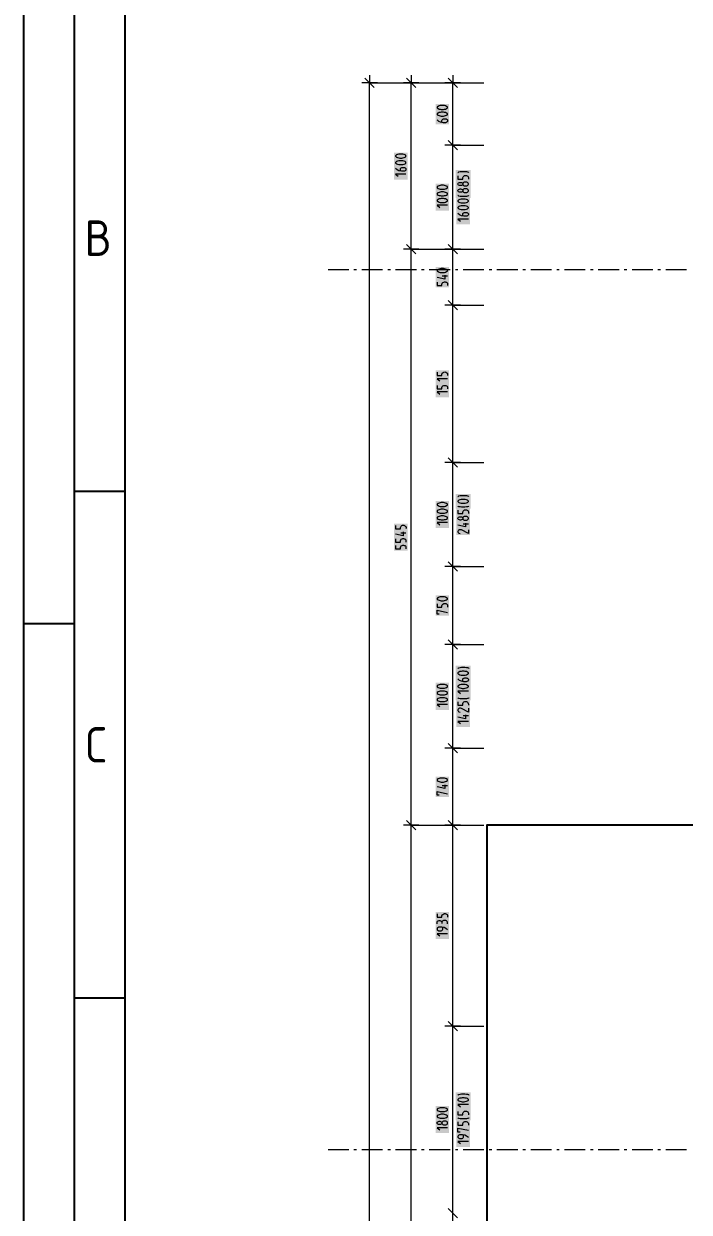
# Model space of a CAD drawing. Header units: millimetres. Extents: x 0 to 594, y 0 to 420.
# Drawn here: x 0 to 65.6, y 238.9 to 356.2 of the extents above; entities that cross this region are included whole.
import ezdxf

# ---------------------------------------------------------------- set-up
doc = ezdxf.new("R2010")
doc.units = ezdxf.units.MM
doc.header["$LTSCALE"] = 8
for name, color, linetype in [('035', 5, 'Continuous'), ('07', 7, 'Continuous'), ('PDF_Koty delkove', 7, 'Continuous'), ('PDF_Obecne 0.25', 7, 'Continuous'), ('PDF_Osy hlavni', 7, 'Continuous')]:
    doc.layers.add(name, color=color, linetype=linetype)
doc.styles.add('ISO Proportional', font='isocp.shx')

# ---------------------------------------------------------------- blocks, each defined once
blk = doc.blocks.new('IEC_border_a2')
at = {"layer": '035'}
for p, q in [((10, 10), (10, 410)), ((9.98, 310.04), (5, 310.04)), ((0, 297), (5, 297)), ((9.98, 260.04), (5, 260.04))]:
    blk.add_line(p, q, dxfattribs=at)
blk.add_lwpolyline([(0, 420), (594, 420), (594, 0), (0, 0)], close=True, dxfattribs=at)
at = {"layer": '07'}
blk.add_lwpolyline([(5, 415), (589, 415), (589, 5), (5, 5)], close=True, dxfattribs=at)
at = {"layer": '035', "style": 'ISO Proportional'}
for s, p in [('B', (6, 333.29)), ('C', (6, 283.29))]:
    blk.add_text(s, height=3.5, dxfattribs=at).set_placement(p)

msp = doc.modelspace()

# ---------------------------------------------------------------- linework, layer by layer
at = {"layer": 'PDF_Koty delkove', "lineweight": 18}
for points in [[(34.56, 349.89), (33.64, 350.81)], [(34.1, 351.12), (34.1, 350.35), (40.42, 350.35)], [(38.66, 349.89), (37.74, 350.81)], [(38.2, 351.12), (38.2, 350.35), (42.85, 350.35)], [(42.76, 349.89), (41.84, 350.81)], [(42.3, 351.12), (42.3, 350.35), (45.37, 350.35)], [(34.87, 350.35), (34.1, 350.35), (33.33, 350.35)], [(34.1, 121.67), (34.1, 350.35)], [(38.97, 350.35), (38.2, 350.35), (37.43, 350.35)], [(38.2, 121.67), (38.2, 138.07), (38.2, 277.11), (38.2, 333.95), (38.2, 350.35)], [(43.07, 350.35), (42.3, 350.35), (41.53, 350.35)], [(42.3, 277.11), (42.3, 284.7), (42.3, 294.95), (42.3, 302.64), (42.3, 312.89), (42.3, 328.42), (42.3, 333.95), (42.3, 344.2), (42.3, 350.35)], [(41.38, 347.47), (41.17, 347.47), (41.07, 347.45), (40.95, 347.43), (40.85, 347.38), (40.78, 347.33), (40.76, 347.3), (40.76, 347.25), (40.78, 347.22), (40.85, 347.17), (40.95, 347.13), (41.07, 347.1), (41.17, 347.08), (41.38, 347.08), (41.48, 347.1), (41.6, 347.13), (41.7, 347.17), (41.77, 347.22), (41.79, 347.25), (41.79, 347.3), (41.77, 347.33), (41.7, 347.38)], [(41.7, 347.38), (41.6, 347.43), (41.48, 347.45), (41.38, 347.47)], [(41.24, 346.45), (41.24, 346.65), (41.26, 346.7), (41.29, 346.74), (41.33, 346.77), (41.38, 346.8), (41.44, 346.81), (41.58, 346.81), (41.65, 346.8), (41.7, 346.77), (41.74, 346.74), (41.77, 346.7), (41.79, 346.65), (41.79, 346.59), (41.77, 346.54), (41.74, 346.5), (41.7, 346.47), (41.65, 346.44), (41.58, 346.43), (41.34, 346.43), (41.1, 346.48), (40.93, 346.56), (40.76, 346.7)], [(43.07, 344.2), (42.3, 344.2), (41.53, 344.2)], [(42.76, 343.74), (41.84, 344.66)], [(42.3, 344.2), (45.37, 344.2)], [(37.28, 342.67), (37.07, 342.67), (36.97, 342.66), (36.85, 342.63), (36.75, 342.59), (36.68, 342.53), (36.66, 342.51), (36.66, 342.45), (36.68, 342.42), (36.75, 342.37), (36.85, 342.33), (36.97, 342.3), (37.07, 342.29), (37.28, 342.29), (37.38, 342.3), (37.5, 342.33), (37.6, 342.37), (37.67, 342.42), (37.69, 342.45), (37.69, 342.51), (37.67, 342.53), (37.6, 342.59), (37.5, 342.63), (37.38, 342.66), (37.28, 342.67)], [(37.14, 341.66), (37.14, 341.85), (37.16, 341.9), (37.19, 341.95), (37.23, 341.97), (37.28, 342), (37.35, 342.01), (37.48, 342.01), (37.55, 342), (37.6, 341.97), (37.64, 341.95), (37.67, 341.9), (37.69, 341.85), (37.69, 341.8), (37.67, 341.74), (37.64, 341.7), (37.6, 341.67), (37.55, 341.64), (37.48, 341.63), (37.24, 341.63), (37, 341.68), (36.83, 341.77), (36.66, 341.9)], [(37.69, 341.36), (36.66, 341.36), (36.93, 341.14)], [(42.81, 341.5), (42.85, 341.53), (42.91, 341.57)], [(42.91, 341.57), (43.02, 341.6), (43.15, 341.61), (43.49, 341.61), (43.67, 341.6), (43.77, 341.58), (43.84, 341.55), (43.9, 341.5)], [(42.81, 341.2), (42.81, 340.87), (43.29, 340.87), (43.29, 341.01), (43.32, 341.1), (43.38, 341.16), (43.46, 341.21), (43.53, 341.23), (43.6, 341.23), (43.67, 341.21), (43.73, 341.19), (43.79, 341.14), (43.82, 341.09), (43.84, 341.01), (43.84, 340.87)], [(43.29, 340.32), (43.27, 340.3), (43.22, 340.26), (43.15, 340.23), (43.08, 340.22), (43.02, 340.22), (42.95, 340.23), (42.88, 340.26), (42.83, 340.31), (42.81, 340.35), (42.81, 340.41), (42.83, 340.45), (42.88, 340.5), (42.95, 340.53), (43.02, 340.54), (43.08, 340.54), (43.15, 340.53), (43.22, 340.5), (43.27, 340.46), (43.29, 340.43), (43.29, 340.32), (43.31, 340.3), (43.36, 340.24), (43.44, 340.2), (43.53, 340.19), (43.6, 340.19), (43.68, 340.2), (43.77, 340.24), (43.82, 340.3), (43.84, 340.35), (43.84, 340.41), (43.82, 340.46), (43.77, 340.52), (43.68, 340.56), (43.6, 340.57)], [(43.6, 340.57), (43.53, 340.57), (43.44, 340.56), (43.36, 340.52), (43.31, 340.46), (43.29, 340.43)], [(41.38, 339.6), (41.17, 339.6), (41.07, 339.58), (40.95, 339.55), (40.85, 339.51), (40.78, 339.46), (40.76, 339.43), (40.76, 339.38), (40.78, 339.35), (40.85, 339.29), (40.95, 339.25), (41.07, 339.23), (41.17, 339.21), (41.38, 339.21), (41.48, 339.23), (41.6, 339.25), (41.7, 339.29), (41.77, 339.35), (41.79, 339.38), (41.79, 339.43), (41.77, 339.46), (41.7, 339.51), (41.6, 339.55), (41.48, 339.58)], [(41.48, 339.58), (41.38, 339.6)], [(43.29, 339.67), (43.27, 339.64), (43.22, 339.6), (43.15, 339.57), (43.08, 339.56), (43.02, 339.56), (42.95, 339.57), (42.88, 339.6), (42.83, 339.66), (42.81, 339.7), (42.81, 339.75), (42.83, 339.79), (42.88, 339.85), (42.95, 339.87), (43.02, 339.89), (43.08, 339.89), (43.15, 339.87), (43.22, 339.85), (43.27, 339.81), (43.29, 339.78)], [(43.67, 339.16), (43.49, 339.15), (43.15, 339.15), (43.02, 339.16), (42.91, 339.19), (42.85, 339.23), (42.81, 339.26)], [(43.9, 339.26), (43.84, 339.2), (43.77, 339.18), (43.67, 339.16)], [(41.79, 338.28), (40.76, 338.28), (41.03, 338.06)], [(43.22, 338.24), (43.12, 338.22), (43, 338.2), (42.9, 338.15), (42.83, 338.1), (42.81, 338.07), (42.81, 338.02), (42.83, 337.99), (42.9, 337.94), (43, 337.9), (43.12, 337.87), (43.22, 337.85), (43.43, 337.85), (43.53, 337.87), (43.65, 337.9), (43.75, 337.94), (43.82, 337.99), (43.84, 338.02), (43.84, 338.07), (43.82, 338.1), (43.75, 338.15), (43.65, 338.2), (43.53, 338.22), (43.43, 338.24)], [(43.43, 338.24), (43.22, 338.24)], [(43.29, 337.23), (43.29, 337.42), (43.31, 337.47), (43.34, 337.51), (43.38, 337.54), (43.43, 337.57), (43.49, 337.58), (43.63, 337.58), (43.7, 337.57), (43.75, 337.54), (43.79, 337.51), (43.82, 337.47), (43.84, 337.42), (43.84, 337.36), (43.82, 337.31), (43.79, 337.27), (43.75, 337.24), (43.7, 337.21), (43.63, 337.2), (43.39, 337.2), (43.15, 337.25), (42.98, 337.33), (42.81, 337.47)], [(43.84, 336.92), (42.81, 336.92), (43.08, 336.71)], [(38.66, 333.49), (37.74, 334.41)], [(42.76, 333.49), (41.84, 334.41)], [(38.97, 333.95), (38.2, 333.95), (37.43, 333.95)], [(38.2, 333.95), (42.85, 333.95)], [(43.07, 333.95), (42.3, 333.95), (41.53, 333.95)], [(42.3, 333.95), (43.97, 333.95), (44.01, 333.95), (45.37, 333.95)], [(41.38, 332.03), (41.17, 332.03), (41.07, 332.02), (40.95, 331.99), (40.85, 331.95), (40.78, 331.9), (40.76, 331.87), (40.76, 331.81), (40.78, 331.79), (40.85, 331.73), (40.95, 331.69), (41.07, 331.66), (41.17, 331.65), (41.38, 331.65), (41.48, 331.66), (41.6, 331.69), (41.7, 331.73), (41.77, 331.79), (41.79, 331.81), (41.79, 331.87), (41.77, 331.9), (41.7, 331.95), (41.6, 331.99), (41.48, 332.02)], [(41.48, 332.02), (41.38, 332.03)], [(41.51, 331.37), (41.51, 330.99), (40.76, 331.16)], [(40.76, 330.69), (40.76, 330.36), (41.24, 330.36), (41.24, 330.5), (41.27, 330.59), (41.33, 330.65), (41.41, 330.7), (41.48, 330.72), (41.55, 330.72), (41.62, 330.7), (41.68, 330.68), (41.74, 330.64), (41.77, 330.58), (41.79, 330.5), (41.79, 330.36)], [(41.79, 331.27), (41.27, 331.27)], [(43.07, 328.42), (42.3, 328.42), (41.53, 328.42)], [(42.76, 327.95), (41.84, 328.88)], [(42.3, 328.42), (43.91, 328.42)], [(43.91, 328.42), (43.96, 328.42), (45.37, 328.42)], [(41.79, 321.17), (40.76, 321.17), (41.03, 320.95)], [(40.76, 320.49), (40.76, 320.16), (41.24, 320.16), (41.24, 320.3), (41.27, 320.39), (41.33, 320.45), (41.41, 320.5), (41.48, 320.51), (41.55, 320.51), (41.62, 320.5), (41.68, 320.47), (41.74, 320.43), (41.77, 320.38), (41.79, 320.3), (41.79, 320.16)], [(41.79, 319.86), (40.76, 319.86), (41.03, 319.64)], [(42.76, 312.43), (41.84, 313.35)], [(43.07, 312.89), (42.3, 312.89), (41.53, 312.89)], [(42.3, 312.89), (43.76, 312.89), (43.8, 312.89), (45.37, 312.89)], [(42.81, 309.53), (42.85, 309.56), (42.91, 309.6), (43.02, 309.63), (43.15, 309.64), (43.49, 309.64), (43.67, 309.63), (43.77, 309.61), (43.84, 309.58), (43.9, 309.53)], [(41.38, 308.94), (41.17, 308.94), (41.07, 308.93), (40.95, 308.9), (40.85, 308.86), (40.78, 308.8), (40.76, 308.77), (40.76, 308.72)], [(40.76, 308.72), (40.78, 308.69), (40.85, 308.64), (40.95, 308.6), (41.07, 308.57), (41.17, 308.56), (41.38, 308.56), (41.48, 308.57), (41.6, 308.6), (41.7, 308.64), (41.77, 308.69), (41.79, 308.72), (41.79, 308.77), (41.77, 308.8), (41.7, 308.86), (41.6, 308.9), (41.48, 308.93), (41.38, 308.94)], [(42.83, 309.12), (42.81, 309.09), (42.81, 309.04), (42.83, 309.01), (42.9, 308.96), (43, 308.92), (43.12, 308.89), (43.22, 308.87), (43.43, 308.87), (43.53, 308.89), (43.65, 308.92), (43.75, 308.96), (43.82, 309.01), (43.84, 309.04), (43.84, 309.09), (43.82, 309.12), (43.75, 309.17), (43.65, 309.22), (43.53, 309.24), (43.43, 309.26)], [(43.9, 308.6), (43.84, 308.55), (43.77, 308.52), (43.67, 308.51), (43.49, 308.49), (43.15, 308.49), (43.02, 308.51), (42.91, 308.53), (42.85, 308.57), (42.81, 308.6)], [(43.43, 309.26), (43.22, 309.26), (43.12, 309.24), (43, 309.22), (42.9, 309.17), (42.83, 309.12)], [(40.78, 307.49), (40.76, 307.46), (40.76, 307.41), (40.78, 307.38), (40.85, 307.32), (40.95, 307.28), (41.07, 307.26), (41.17, 307.24), (41.38, 307.24), (41.48, 307.26), (41.6, 307.28), (41.7, 307.32), (41.77, 307.38), (41.79, 307.41), (41.79, 307.46), (41.77, 307.49), (41.7, 307.54), (41.6, 307.58), (41.48, 307.61), (41.38, 307.63)], [(41.38, 307.63), (41.17, 307.63), (41.07, 307.61), (40.95, 307.58), (40.85, 307.54), (40.78, 307.49)], [(42.81, 308.21), (42.81, 307.88), (43.29, 307.88), (43.29, 308.02), (43.32, 308.11), (43.38, 308.17), (43.46, 308.22), (43.53, 308.24), (43.6, 308.24), (43.67, 308.22), (43.73, 308.19), (43.79, 308.15), (43.82, 308.1), (43.84, 308.02), (43.84, 307.88)], [(43.29, 307.33), (43.27, 307.31), (43.22, 307.27), (43.15, 307.24), (43.08, 307.22), (43.02, 307.22), (42.95, 307.24), (42.88, 307.27), (42.83, 307.32), (42.81, 307.36), (42.81, 307.42), (42.83, 307.46), (42.88, 307.51), (42.95, 307.54), (43.02, 307.55), (43.08, 307.55), (43.15, 307.54), (43.22, 307.51), (43.27, 307.47), (43.29, 307.44)], [(43.6, 307.58), (43.53, 307.58), (43.44, 307.57), (43.36, 307.53), (43.31, 307.47), (43.29, 307.44), (43.29, 307.33), (43.31, 307.31), (43.36, 307.25), (43.44, 307.21), (43.53, 307.2), (43.6, 307.2), (43.68, 307.21), (43.77, 307.25), (43.82, 307.31), (43.84, 307.36), (43.84, 307.42), (43.82, 307.47)], [(43.82, 307.47), (43.77, 307.53), (43.68, 307.57), (43.6, 307.58)], [(41.79, 306.97), (40.76, 306.97), (41.03, 306.75)], [(43.56, 306.92), (43.56, 306.54), (42.81, 306.71)], [(43.84, 306.27), (43.84, 305.88), (43.15, 306.24), (43.08, 306.27), (42.98, 306.27), (42.91, 306.24), (42.86, 306.2), (42.83, 306.16), (42.81, 306.1), (42.81, 306.05), (42.83, 305.99), (42.86, 305.95), (42.91, 305.91), (43.02, 305.88)], [(43.84, 306.81), (43.32, 306.81)], [(37.41, 306.05), (37.41, 305.67), (36.66, 305.83)], [(36.66, 305.37), (36.66, 305.04), (37.14, 305.04), (37.14, 305.18), (37.17, 305.27), (37.23, 305.33), (37.31, 305.38), (37.38, 305.4), (37.45, 305.4), (37.52, 305.38), (37.58, 305.35), (37.64, 305.31), (37.67, 305.26), (37.69, 305.18), (37.69, 305.04)], [(37.69, 305.94), (37.17, 305.94)], [(36.66, 304.71), (36.66, 304.38), (37.14, 304.38), (37.14, 304.52), (37.17, 304.62), (37.23, 304.67), (37.31, 304.72), (37.38, 304.74), (37.45, 304.74), (37.52, 304.72), (37.58, 304.7), (37.64, 304.66), (37.67, 304.6), (37.69, 304.52), (37.69, 304.38)], [(43.07, 302.64), (42.3, 302.64), (41.53, 302.64)], [(42.76, 302.18), (41.84, 303.1)], [(42.3, 302.64), (43.67, 302.64), (43.7, 302.64), (43.96, 302.64), (43.99, 302.64), (45.37, 302.64)], [(40.76, 298.96), (40.76, 298.63), (41.24, 298.63), (41.24, 298.77), (41.27, 298.86), (41.33, 298.92), (41.41, 298.97), (41.48, 298.98), (41.55, 298.98), (41.62, 298.97), (41.68, 298.94), (41.74, 298.9), (41.77, 298.85), (41.79, 298.77), (41.79, 298.63)], [(40.97, 297.94), (40.76, 297.94), (40.76, 298.33), (41.79, 298.11)], [(43.07, 294.95), (42.3, 294.95), (41.53, 294.95)], [(42.76, 294.49), (41.84, 295.41)], [(42.3, 294.95), (43.59, 294.95), (43.63, 294.95), (43.87, 294.95), (43.91, 294.95), (45.37, 294.95)], [(42.81, 292.58), (42.85, 292.6), (42.91, 292.65), (43.02, 292.67), (43.15, 292.69), (43.49, 292.69), (43.67, 292.67), (43.77, 292.66)], [(43.77, 292.66), (43.84, 292.63), (43.9, 292.58)], [(43.34, 291.58), (43.38, 291.61), (43.43, 291.63), (43.49, 291.65), (43.63, 291.65), (43.7, 291.63), (43.75, 291.61), (43.79, 291.58), (43.82, 291.54), (43.84, 291.48), (43.84, 291.43), (43.82, 291.37), (43.79, 291.33), (43.75, 291.31), (43.7, 291.28), (43.63, 291.26), (43.39, 291.26), (43.15, 291.32), (42.98, 291.4), (42.81, 291.54)], [(43.29, 291.29), (43.29, 291.48), (43.31, 291.54), (43.34, 291.58)], [(41.38, 290.34), (41.17, 290.34), (41.07, 290.33), (40.95, 290.3), (40.85, 290.26), (40.78, 290.21), (40.76, 290.18), (40.76, 290.13), (40.78, 290.1), (40.85, 290.04), (40.95, 290), (41.07, 289.98), (41.17, 289.96), (41.38, 289.96), (41.48, 289.98), (41.6, 290), (41.7, 290.04), (41.77, 290.1), (41.79, 290.13)], [(41.79, 290.13), (41.79, 290.18), (41.77, 290.21), (41.7, 290.26), (41.6, 290.3), (41.48, 290.33), (41.38, 290.34)], [(43.84, 290.34), (42.81, 290.34), (43.08, 290.12)], [(43.9, 289.68), (43.84, 289.62), (43.77, 289.6), (43.67, 289.58), (43.49, 289.57), (43.15, 289.57), (43.02, 289.58), (42.91, 289.61), (42.85, 289.65), (42.81, 289.68)], [(41.79, 289.03), (40.76, 289.03), (41.03, 288.81)], [(43.84, 288.66), (43.84, 288.27), (43.15, 288.63), (43.08, 288.66), (42.98, 288.66), (42.91, 288.63), (42.86, 288.59), (42.83, 288.55), (42.81, 288.49), (42.81, 288.44), (42.83, 288.38), (42.86, 288.34), (42.91, 288.3), (43.02, 288.27)], [(43.56, 288), (43.56, 287.62), (42.81, 287.78)], [(43.84, 287.35), (42.81, 287.35), (43.08, 287.13)], [(43.84, 287.89), (43.32, 287.89)], [(42.76, 284.24), (41.84, 285.16)], [(43.07, 284.7), (42.3, 284.7), (41.53, 284.7)], [(42.3, 284.7), (43.49, 284.7), (43.53, 284.7), (43.75, 284.7), (43.79, 284.7), (43.96, 284.7), (44, 284.7), (45.37, 284.7)], [(41.38, 281.76), (41.17, 281.76), (41.07, 281.74), (40.95, 281.71), (40.85, 281.67), (40.78, 281.62), (40.76, 281.59), (40.76, 281.54), (40.78, 281.51), (40.85, 281.46), (40.95, 281.41), (41.07, 281.39), (41.17, 281.37), (41.38, 281.37), (41.48, 281.39), (41.6, 281.41), (41.7, 281.46), (41.77, 281.51), (41.79, 281.54), (41.79, 281.59), (41.77, 281.62), (41.7, 281.67), (41.6, 281.71), (41.48, 281.74), (41.38, 281.76)], [(41.51, 281.1), (41.51, 280.72), (40.76, 280.88)], [(40.97, 280.06), (40.76, 280.06), (40.76, 280.44), (41.79, 280.22)], [(41.79, 280.99), (41.27, 280.99)], [(38.97, 277.11), (38.2, 277.11), (37.43, 277.11)], [(38.66, 276.65), (37.74, 277.58)], [(38.2, 277.11), (42.85, 277.11)], [(43.07, 277.11), (42.3, 277.11), (41.53, 277.11)], [(42.76, 276.65), (41.84, 277.58)], [(42.3, 277.11), (43.42, 277.11), (43.45, 277.11), (43.67, 277.11), (43.7, 277.11), (43.87, 277.11), (43.9, 277.11), (45.37, 277.11)], [(42.3, 121.67), (42.3, 124.85), (42.3, 125.37), (42.3, 127.82), (42.3, 134.73), (42.3, 134.93), (42.3, 138.07), (42.3, 142.85), (42.3, 142.91), (42.3, 150.44), (42.3, 150.75), (42.3, 159.46), (42.3, 160.08), (42.3, 163.58), (42.3, 164.33), (42.3, 167.6), (42.3, 170.26), (42.3, 171.23), (42.3, 186.05), (42.3, 208.08), (42.3, 218.33), (42.3, 238.83), (42.3, 257.28), (42.3, 277.11)], [(40.76, 268.35), (40.76, 268.02), (41.24, 268.02), (41.24, 268.16), (41.27, 268.25), (41.33, 268.31), (41.41, 268.36), (41.48, 268.38), (41.55, 268.38), (41.62, 268.36), (41.68, 268.33), (41.74, 268.29), (41.77, 268.24), (41.79, 268.16), (41.79, 268.02)], [(40.76, 267.36), (40.76, 267.53), (40.78, 267.58), (40.81, 267.64), (40.86, 267.66), (40.97, 267.69), (41.03, 267.69), (41.14, 267.66), (41.21, 267.61), (41.24, 267.53), (41.24, 267.42)], [(41.79, 267.36), (41.79, 267.55), (41.75, 267.62), (41.7, 267.68), (41.62, 267.7), (41.55, 267.72), (41.48, 267.72), (41.39, 267.7), (41.33, 267.68), (41.27, 267.62), (41.24, 267.53)], [(41.79, 266.79), (41.62, 266.92), (41.44, 267.01), (41.21, 267.06), (40.97, 267.06), (40.9, 267.05), (40.85, 267.02), (40.81, 266.99), (40.78, 266.95), (40.76, 266.9), (40.76, 266.84), (40.78, 266.79), (40.81, 266.75), (40.85, 266.72), (40.9, 266.69), (40.97, 266.68), (41.1, 266.68), (41.17, 266.69), (41.24, 266.72), (41.29, 266.79), (41.31, 266.84), (41.31, 267.03)], [(41.79, 266.4), (40.76, 266.4), (41.03, 266.19)], [(43.07, 257.28), (42.3, 257.28), (41.53, 257.28)], [(42.76, 256.82), (41.84, 257.74)], [(42.3, 257.28), (43.23, 257.28), (43.26, 257.28), (43.45, 257.28), (43.47, 257.28), (43.62, 257.28), (43.65, 257.28), (45.37, 257.28)], [(42.81, 250.48), (42.85, 250.51), (42.91, 250.55), (43.02, 250.58), (43.15, 250.59), (43.49, 250.59), (43.67, 250.58), (43.77, 250.56), (43.84, 250.54), (43.9, 250.48)], [(43.43, 250.21), (43.22, 250.21), (43.12, 250.19), (43, 250.17), (42.9, 250.13), (42.83, 250.07), (42.81, 250.04), (42.81, 249.99), (42.83, 249.96), (42.9, 249.91), (43, 249.87), (43.12, 249.84), (43.22, 249.82), (43.43, 249.82), (43.53, 249.84)], [(43.53, 249.84), (43.65, 249.87), (43.75, 249.91), (43.82, 249.96), (43.84, 249.99), (43.84, 250.04), (43.82, 250.07), (43.75, 250.13), (43.65, 250.17), (43.53, 250.19), (43.43, 250.21)], [(40.95, 249.19), (40.85, 249.15), (40.78, 249.1), (40.76, 249.07), (40.76, 249.01), (40.78, 248.99), (40.85, 248.93), (40.95, 248.89), (41.07, 248.86), (41.17, 248.85), (41.38, 248.85), (41.48, 248.86), (41.6, 248.89), (41.7, 248.93), (41.77, 248.99), (41.79, 249.01), (41.79, 249.07), (41.77, 249.1), (41.7, 249.15), (41.6, 249.19), (41.48, 249.22), (41.38, 249.23)], [(41.38, 249.23), (41.17, 249.23), (41.07, 249.22), (40.95, 249.19)], [(43.84, 249.55), (42.81, 249.55), (43.08, 249.33)], [(42.81, 248.87), (42.81, 248.54), (43.29, 248.54), (43.29, 248.68), (43.32, 248.77), (43.38, 248.83), (43.46, 248.88), (43.53, 248.9), (43.6, 248.9), (43.67, 248.88), (43.73, 248.85), (43.79, 248.81), (43.82, 248.76), (43.84, 248.68), (43.84, 248.54)], [(41.24, 247.67), (41.22, 247.65), (41.17, 247.6), (41.1, 247.58), (41.03, 247.56), (40.97, 247.56), (40.9, 247.58), (40.83, 247.6), (40.78, 247.66), (40.76, 247.7), (40.76, 247.76), (40.78, 247.8), (40.83, 247.85), (40.9, 247.88), (40.97, 247.89), (41.03, 247.89), (41.1, 247.88), (41.17, 247.85), (41.22, 247.81), (41.24, 247.78)], [(41.55, 247.92), (41.48, 247.92), (41.39, 247.91), (41.31, 247.87), (41.26, 247.81), (41.24, 247.78), (41.24, 247.67), (41.26, 247.65), (41.31, 247.59), (41.39, 247.55), (41.48, 247.54), (41.55, 247.54), (41.63, 247.55), (41.72, 247.59), (41.77, 247.65), (41.79, 247.7), (41.79, 247.76)], [(41.79, 247.76), (41.77, 247.81), (41.72, 247.87), (41.63, 247.91), (41.55, 247.92)], [(43.9, 248.24), (43.84, 248.18), (43.77, 248.16), (43.67, 248.14), (43.49, 248.13), (43.15, 248.13), (43.02, 248.14), (42.91, 248.17), (42.85, 248.21), (42.81, 248.24)], [(41.79, 247.26), (40.76, 247.26), (41.03, 247.04)], [(43.02, 246.83), (42.81, 246.83), (42.81, 247.22), (43.84, 247)], [(43.84, 246.29), (43.67, 246.43), (43.49, 246.51), (43.26, 246.56), (43.02, 246.56), (42.95, 246.55), (42.9, 246.52), (42.86, 246.49), (42.83, 246.45), (42.81, 246.4), (42.81, 246.34), (42.83, 246.29), (42.86, 246.25), (42.9, 246.22), (42.95, 246.19), (43.02, 246.18), (43.15, 246.18), (43.22, 246.19), (43.29, 246.22), (43.34, 246.29), (43.36, 246.34), (43.36, 246.53)], [(43.84, 245.91), (42.81, 245.91), (43.08, 245.69)], [(42.76, 238.37), (41.84, 239.29)]]:
    msp.add_lwpolyline(points, dxfattribs=at)
for points in [[(41.38, 348.12), (41.17, 348.12), (41.07, 348.11), (40.95, 348.08), (40.85, 348.04), (40.78, 347.99), (40.76, 347.96), (40.76, 347.91), (40.78, 347.88), (40.85, 347.82), (40.95, 347.78), (41.07, 347.75), (41.17, 347.74), (41.38, 347.74), (41.48, 347.75), (41.6, 347.78), (41.7, 347.82), (41.77, 347.88), (41.79, 347.91), (41.79, 347.96), (41.77, 347.99), (41.7, 348.04), (41.6, 348.08), (41.48, 348.11)], [(37.28, 343.33), (37.07, 343.33), (36.97, 343.31), (36.85, 343.29), (36.75, 343.25), (36.68, 343.19), (36.66, 343.16), (36.66, 343.11), (36.68, 343.08), (36.75, 343.03), (36.85, 342.99), (36.97, 342.96), (37.07, 342.94), (37.28, 342.94), (37.38, 342.96), (37.5, 342.99), (37.6, 343.03), (37.67, 343.08), (37.69, 343.11), (37.69, 343.16), (37.67, 343.19), (37.6, 343.25), (37.5, 343.29), (37.38, 343.31)], [(41.38, 340.25), (41.17, 340.25), (41.07, 340.24), (40.95, 340.21), (40.85, 340.17), (40.78, 340.12), (40.76, 340.09), (40.76, 340.03), (40.78, 340.01), (40.85, 339.95), (40.95, 339.91), (41.07, 339.88), (41.17, 339.87), (41.38, 339.87), (41.48, 339.88), (41.6, 339.91), (41.7, 339.95), (41.77, 340.01), (41.79, 340.03), (41.79, 340.09), (41.77, 340.12), (41.7, 340.17), (41.6, 340.21), (41.48, 340.24)], [(41.38, 338.94), (41.17, 338.94), (41.07, 338.92), (40.95, 338.9), (40.85, 338.86), (40.78, 338.8), (40.76, 338.77), (40.76, 338.72), (40.78, 338.69), (40.85, 338.64), (40.95, 338.6), (41.07, 338.57), (41.17, 338.55), (41.38, 338.55), (41.48, 338.57), (41.6, 338.6), (41.7, 338.64), (41.77, 338.69), (41.79, 338.72), (41.79, 338.77), (41.77, 338.8), (41.7, 338.86), (41.6, 338.9), (41.48, 338.92)], [(43.6, 339.91), (43.53, 339.91), (43.44, 339.9), (43.36, 339.86), (43.31, 339.81), (43.29, 339.78), (43.29, 339.67), (43.31, 339.64), (43.36, 339.59), (43.44, 339.55), (43.53, 339.53), (43.6, 339.53), (43.68, 339.55), (43.77, 339.59), (43.82, 339.64), (43.84, 339.7), (43.84, 339.75), (43.82, 339.81), (43.77, 339.86), (43.68, 339.9)], [(43.43, 338.89), (43.22, 338.89), (43.12, 338.88), (43, 338.85), (42.9, 338.81), (42.83, 338.76), (42.81, 338.73), (42.81, 338.67), (42.83, 338.65), (42.9, 338.59), (43, 338.55), (43.12, 338.52), (43.22, 338.51), (43.43, 338.51), (43.53, 338.52), (43.65, 338.55), (43.75, 338.59), (43.82, 338.65), (43.84, 338.67), (43.84, 338.73), (43.82, 338.76), (43.75, 338.81), (43.65, 338.85), (43.53, 338.88)], [(41.38, 308.28), (41.17, 308.28), (41.07, 308.27), (40.95, 308.24), (40.85, 308.2), (40.78, 308.15), (40.76, 308.12), (40.76, 308.06), (40.78, 308.04), (40.85, 307.98), (40.95, 307.94), (41.07, 307.91), (41.17, 307.9), (41.38, 307.9), (41.48, 307.91), (41.6, 307.94), (41.7, 307.98), (41.77, 308.04), (41.79, 308.06), (41.79, 308.12), (41.77, 308.15), (41.7, 308.2), (41.6, 308.24), (41.48, 308.27)], [(41.38, 299.64), (41.17, 299.64), (41.07, 299.63), (40.95, 299.6), (40.85, 299.56), (40.78, 299.51), (40.76, 299.48), (40.76, 299.42), (40.78, 299.4), (40.85, 299.34), (40.95, 299.3), (41.07, 299.27), (41.17, 299.26), (41.38, 299.26), (41.48, 299.27), (41.6, 299.3), (41.7, 299.34), (41.77, 299.4), (41.79, 299.42), (41.79, 299.48), (41.77, 299.51), (41.7, 299.56), (41.6, 299.6), (41.48, 299.63)], [(43.43, 292.3), (43.22, 292.3), (43.12, 292.29), (43, 292.26), (42.9, 292.22), (42.83, 292.17), (42.81, 292.14), (42.81, 292.09), (42.83, 292.06), (42.9, 292), (43, 291.96), (43.12, 291.93), (43.22, 291.92), (43.43, 291.92), (43.53, 291.93), (43.65, 291.96), (43.75, 292), (43.82, 292.06), (43.84, 292.09), (43.84, 292.14), (43.82, 292.17), (43.75, 292.22), (43.65, 292.26), (43.53, 292.29)], [(41.38, 291), (41.17, 291), (41.07, 290.99), (40.95, 290.96), (40.85, 290.92), (40.78, 290.87), (40.76, 290.84), (40.76, 290.78), (40.78, 290.76), (40.85, 290.7), (40.95, 290.66), (41.07, 290.63), (41.17, 290.62), (41.38, 290.62), (41.48, 290.63), (41.6, 290.66), (41.7, 290.7), (41.77, 290.76), (41.79, 290.78), (41.79, 290.84), (41.77, 290.87), (41.7, 290.92), (41.6, 290.96), (41.48, 290.99)], [(43.43, 290.99), (43.22, 290.99), (43.12, 290.98), (43, 290.95), (42.9, 290.91), (42.83, 290.86), (42.81, 290.83), (42.81, 290.77), (42.83, 290.75), (42.9, 290.69), (43, 290.65), (43.12, 290.62), (43.22, 290.61), (43.43, 290.61), (43.53, 290.62), (43.65, 290.65), (43.75, 290.69), (43.82, 290.75), (43.84, 290.77), (43.84, 290.83), (43.82, 290.86), (43.75, 290.91), (43.65, 290.95), (43.53, 290.98)], [(41.38, 289.69), (41.17, 289.69), (41.07, 289.67), (40.95, 289.65), (40.85, 289.61), (40.78, 289.55), (40.76, 289.52), (40.76, 289.47), (40.78, 289.44), (40.85, 289.39), (40.95, 289.35), (41.07, 289.32), (41.17, 289.3), (41.38, 289.3), (41.48, 289.32), (41.6, 289.35), (41.7, 289.39), (41.77, 289.44), (41.79, 289.47), (41.79, 289.52), (41.77, 289.55), (41.7, 289.61), (41.6, 289.65), (41.48, 289.67)], [(41.38, 248.58), (41.17, 248.58), (41.07, 248.56), (40.95, 248.54), (40.85, 248.49), (40.78, 248.44), (40.76, 248.41), (40.76, 248.36), (40.78, 248.33), (40.85, 248.28), (40.95, 248.23), (41.07, 248.21), (41.17, 248.19), (41.38, 248.19), (41.48, 248.21), (41.6, 248.23), (41.7, 248.28), (41.77, 248.33), (41.79, 248.36), (41.79, 248.41), (41.77, 248.44), (41.7, 248.49), (41.6, 248.54), (41.48, 248.56)]]:
    msp.add_lwpolyline(points, close=True, dxfattribs=at)
for points in [[(40.76, 321.8), (40.76, 321.47), (41.24, 321.47), (41.24, 321.61), (41.27, 321.71, -0.843813), (41.79, 321.47)], [(36.66, 306.68), (36.66, 306.35), (37.14, 306.35), (37.14, 306.49, -1.034055), (37.69, 306.35)], [(42.81, 289.29), (42.81, 288.96), (43.29, 288.96, -1.304839), (43.84, 288.96)], [(42.81, 247.85), (42.81, 247.52), (43.29, 247.52), (43.29, 247.66, -1.032712), (43.84, 247.52)]]:
    msp.add_lwpolyline(points, format="xyb", dxfattribs=at)
at = {"layer": 'PDF_Koty delkove', "color": 7, "lineweight": 18, "true_color": 0xffffff, "transparency": 33554559}
for points in [[(41.94, 346.27), (41.94, 348.28), (40.61, 346.27), (40.61, 348.28)], [(37.84, 340.82), (37.84, 343.48), (36.51, 340.82), (36.51, 343.48)], [(44.06, 338.99), (44.06, 341.76), (42.59, 338.99), (42.59, 341.76)], [(41.94, 337.74), (41.94, 340.41), (40.61, 337.74), (40.61, 340.41)], [(43.99, 336.39), (43.99, 339.05), (42.66, 336.39), (42.66, 339.05)], [(41.94, 330.18), (41.94, 332.19), (40.61, 330.18), (40.61, 332.19)], [(41.94, 319.32), (41.94, 321.98), (40.61, 319.32), (40.61, 321.98)], [(44.06, 308.34), (44.06, 309.79), (42.59, 308.34), (42.59, 309.79)], [(41.94, 306.43), (41.94, 309.09), (40.61, 306.43), (40.61, 309.09)], [(43.99, 305.73), (43.99, 308.39), (42.66, 305.73), (42.66, 308.39)], [(37.84, 304.2), (37.84, 306.86), (36.51, 304.2), (36.51, 306.86)], [(41.94, 297.79), (41.94, 299.8), (40.61, 297.79), (40.61, 299.8)], [(44.06, 289.42), (44.06, 292.84), (42.59, 289.42), (42.59, 292.84)], [(41.94, 288.49), (41.94, 291.16), (40.61, 288.49), (40.61, 291.16)], [(43.99, 286.81), (43.99, 289.47), (42.66, 286.81), (42.66, 289.47)], [(41.94, 279.9), (41.94, 281.91), (40.61, 279.9), (40.61, 281.91)], [(41.94, 265.87), (41.94, 268.53), (40.61, 265.87), (40.61, 268.53)], [(44.06, 247.98), (44.06, 250.74), (42.59, 247.98), (42.59, 250.74)], [(41.94, 246.73), (41.94, 249.39), (40.61, 246.73), (40.61, 249.39)], [(43.99, 245.37), (43.99, 248.03), (42.66, 245.37), (42.66, 248.03)]]:
    msp.add_solid(points, dxfattribs=at)
at = {"layer": 'PDF_Obecne 0.25', "lineweight": 25}
msp.add_lwpolyline([(65.97, 277.11), (45.67, 277.11), (45.67, 167.6), (65.97, 167.6)], dxfattribs=at)
at = {"layer": 'PDF_Osy hlavni', "lineweight": 18}
for points in [[(32.05, 331.9), (30, 331.9)], [(32.82, 331.9), (32.56, 331.9)], [(35.38, 331.9), (33.33, 331.9)], [(36.15, 331.9), (35.89, 331.9)], [(38.71, 331.9), (36.66, 331.9)], [(39.48, 331.9), (39.22, 331.9)], [(42.04, 331.9), (39.99, 331.9)], [(42.81, 331.9), (42.56, 331.9)], [(45.37, 331.9), (43.32, 331.9)], [(46.14, 331.9), (45.89, 331.9)], [(48.71, 331.9), (46.66, 331.9)], [(49.47, 331.9), (49.22, 331.9)], [(52.04, 331.9), (49.99, 331.9)], [(52.81, 331.9), (52.55, 331.9)], [(55.37, 331.9), (53.32, 331.9)], [(56.14, 331.9), (55.88, 331.9)], [(58.7, 331.9), (56.65, 331.9)], [(59.47, 331.9), (59.21, 331.9)], [(62.03, 331.9), (59.98, 331.9)], [(62.8, 331.9), (62.54, 331.9)], [(65.36, 331.9), (63.31, 331.9)], [(32.05, 245.08), (30, 245.08)], [(32.82, 245.08), (32.56, 245.08)], [(35.38, 245.08), (33.33, 245.08)], [(36.15, 245.08), (35.89, 245.08)], [(38.71, 245.08), (36.66, 245.08)], [(39.48, 245.08), (39.22, 245.08)], [(42.04, 245.08), (39.99, 245.08)], [(42.81, 245.08), (42.56, 245.08)], [(45.37, 245.08), (43.32, 245.08)], [(46.14, 245.08), (45.89, 245.08)], [(48.71, 245.08), (46.66, 245.08)], [(49.47, 245.08), (49.22, 245.08)], [(52.04, 245.08), (49.99, 245.08)], [(52.81, 245.08), (52.55, 245.08)], [(55.37, 245.08), (53.32, 245.08)], [(56.14, 245.08), (55.88, 245.08)], [(58.7, 245.08), (56.65, 245.08)], [(59.47, 245.08), (59.21, 245.08)], [(62.03, 245.08), (59.98, 245.08)], [(62.8, 245.08), (62.54, 245.08)], [(65.36, 245.08), (63.31, 245.08)]]:
    msp.add_lwpolyline(points, dxfattribs=at)

# ---------------------------------------------------------------- block references
msp.add_blockref('IEC_border_a2', (0, 0))

doc.saveas('drawing.dxf')
